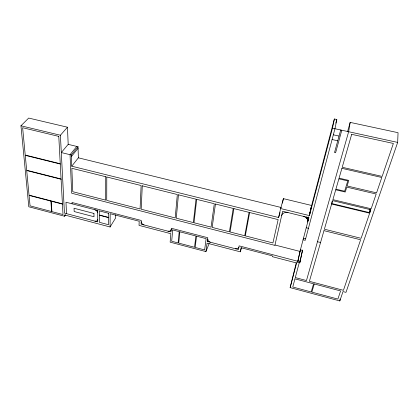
<?xml version="1.0" encoding="UTF-8"?>
<svg xmlns="http://www.w3.org/2000/svg" width="419" height="419" viewBox="0 0 419 419"><rect width="100%" height="100%" fill="white"/><g stroke="black" fill="none" stroke-linecap="round" stroke-linejoin="round"><path stroke-width="0.63" d="M68.192 144.356L78.018 146.729L71.303 154.999L61.305 152.553L68.192 144.356L67.449 127.214L28.686 118.064L20.95 125.794L28.801 206.777L64.615 216.246L64.547 214.963L110.082 226.983L110.171 213.706L139.208 221.253L139.024 225.38L170.868 233.697L170.135 242.161L205.912 251.599L209.154 243.518M115.707 214.769L115.66 217.911L110.082 226.983M303.44 216.377C305.896 216.948 308.457 219.294 307.745 222.018M296.301 262.593L290.147 287.628L339.825 300.936L343.004 291.582L345.984 292.368L397.668 142.413L398.05 132.697L350.169 122.385L347.513 131.802M97.742 219.624L96.946 221.012L94.987 221.153M207.625 239.034L208.259 240.935L210.312 242.213M369.778 211.946L370.003 209.49M332.209 201.015L331.769 203.55L369.83 212.69L370.166 209.008M339.825 300.936L340.076 298.998M205.912 251.599L207.065 243.151L240.27 251.824L241.653 247.697M298.265 261.419L239.129 245.869L238.469 249.551L207.3 241.428L207.803 237.735L171.345 228.276L171.02 231.974L141.093 224.17L141.266 220.473L72.042 202.508L72.099 203.812M171.23 229.575L170.245 231.037L168.082 231.204M350.169 122.385L348.645 131.718L306.472 280.547L295.29 277.588L299.349 262.352M240.27 251.824L241.025 247.718L272.481 255.894L272.308 256.664L296.626 262.991L290.147 287.628M71.303 154.999L71.754 166.196L278.625 217.524L280.641 208.542L309.437 215.607L311.631 205.478L334.367 118.98L336.808 119.509L334.964 128.733L305.221 240.338L303.063 239.794M309.437 215.607L332.471 128.188L334.367 118.98M300.088 251.023L297.621 262.252L299.784 262.813L302.204 251.568M299.784 262.813L302.618 250.007M307.756 220.755L308.484 217.131M307.871 220.886L308.703 217.073M307.996 220.823L308.824 217.011M309.374 214.465L309.929 211.92M309.568 214.544L311.081 207.567L310.757 208.788M297.621 262.252L300.496 249.467M307.347 219.168L307.761 217.262M307.614 219.729L308.169 217.189M306.551 218.126L306.828 216.859M306.991 218.629L307.268 217.361M282.411 203.1L283.412 198.643L311.631 205.478M238.898 247.163L237.72 248.608L235.405 248.755M335.849 123.107L336.808 119.509M302.115 251.976L302.534 250.415L300.407 249.871M340.699 129.984L334.535 152.516L335.598 152.757L341.794 130.22M278.625 217.524L280.018 212.538M280.641 208.542L283.412 198.643M331.769 203.55L332.613 200.622L370.825 209.767L369.83 212.69M281.668 215.57C282.286 212.852 285.601 211.951 288.021 212.585M207.3 241.428L207.997 239.71M170.753 230.665L171.292 229.549M97.679 212.747L97.281 211.501L97.973 210.453M97.281 211.501L97.072 211.197L97.768 210.149M64.615 216.246L65.725 214.701M71.754 166.196L78.369 157.816L78.018 146.729M71.366 156.591L78.065 148.305M76.787 146.435L70.052 154.695L71.659 193.227L274.88 245.377L282.647 211.26L308.882 217.712L299.999 251.431L274.964 245.01M66.527 213.659L65.966 202.215L97.658 210.453L97.763 221.887L64.447 213.109L60.404 135.232L67.449 127.214M332.471 128.188L397.668 142.413M333.346 134.808L339.034 136.06M332.089 139.527L337.745 140.779M20.95 125.794L60.404 135.232M78.369 157.816L281.411 207.552M306.226 227.784L308.421 228.329M303.487 238.186L305.645 238.73M317.471 241.716L320.561 242.491M298.035 260.681L300.203 261.247M94.841 209.72L97.072 211.197M143.984 224.924L141.952 223.667L141.208 221.771M105.724 176.724L105.703 200.141L72.775 191.708L71.838 168.291L105.724 176.724M106.787 176.986L106.73 200.402L140.072 208.94L141.124 185.528L106.787 176.986M108.526 217.608L108.495 224.715L99.355 222.306L99.303 215.198L108.526 217.608M108.547 213.287L108.526 217.414L99.303 215.005L99.272 210.872L108.547 213.287M142.277 185.816L141.193 209.228L175.2 217.932L177.326 194.531L142.277 185.816M172.691 229.958L171.685 241.255L178.106 242.947L179.212 231.649L172.691 229.958M178.431 194.809L176.273 218.21L193.342 222.578L196.029 199.187L178.431 194.809M179.845 231.817L178.735 243.109L194.536 247.273L195.898 235.986L179.845 231.817M196.7 199.35L193.992 222.746L211.066 227.119L214.313 203.734L196.7 199.35M196.542 236.154L195.17 247.44L204.619 249.928L206.138 238.647L196.542 236.154M215.445 204.011L212.161 227.397L229.408 231.812L233.236 208.442L215.445 204.011M233.917 208.61L230.068 231.979L244.754 235.745L249.08 212.381L233.917 208.61M249.64 212.522L245.304 235.881L272.921 242.952L278.158 219.614L249.64 212.522M294.955 278.85L292.776 287.015L311.191 291.943L313.59 283.789L294.955 278.85M323.971 230.654L309.39 281.317L343.433 290.325L360.623 239.768L323.971 230.654M331.628 204.037L324.39 229.198L361.115 238.317L369.663 213.177L331.628 204.037M335.729 189.786L332.896 199.643L371.155 208.782L376.178 194.018L346.764 187.125L345.287 192.038L335.729 189.786M338.877 178.845L335.907 189.163L344.654 191.226L347.744 180.908L338.877 178.845M341.904 168.338L339.081 178.148L348.786 180.406L347.11 185.968L376.571 192.86L381.798 177.483L341.904 168.338M351.688 134.342L342.208 167.275L382.159 176.42L393.368 143.46L351.688 134.342M314.266 283.967L311.856 292.122L337.871 299.077L340.605 290.943L314.266 283.967M58.78 136.385L22.626 127.716L25.224 155.04L60.252 163.735L58.78 136.385M60.268 164.038L25.255 155.344L26.675 170.25L61.074 178.955L60.268 164.038M61.09 179.248L26.701 170.543L29.042 195.128L62.415 203.828L61.09 179.248M50.888 201.089L29.068 195.401L30.063 205.855L51.6 211.543L50.888 201.089M62.431 204.1L51.212 201.178L51.919 211.626L62.997 214.554L62.431 204.1M93.945 213.454L74.043 208.259L74.173 211.548L93.992 216.743L93.945 213.454"/></g></svg>
